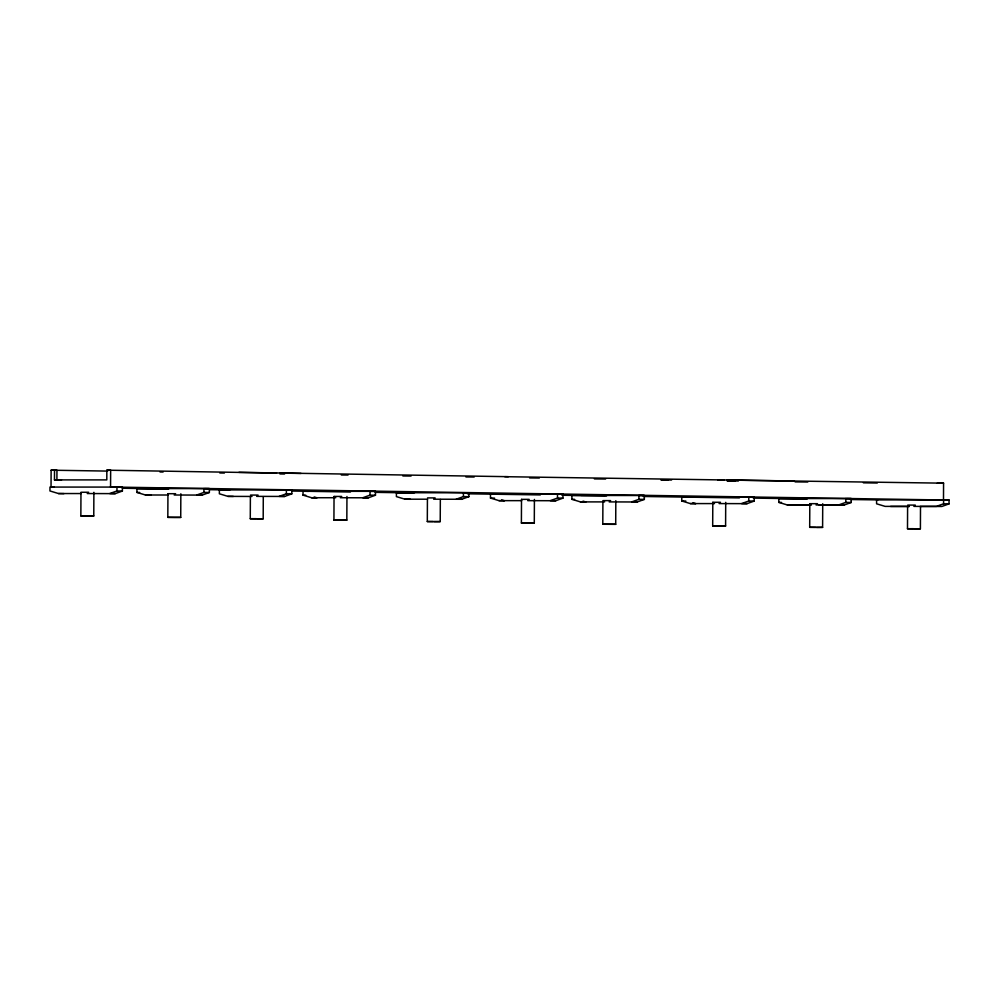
<?xml version="1.0" encoding="UTF-8"?>
<svg xmlns="http://www.w3.org/2000/svg" width="999" height="999" viewBox="0 0 999 999"><rect width="100%" height="100%" fill="white"/><g stroke="black" fill="none" stroke-linecap="round" stroke-linejoin="round"><path stroke-width="1.5" d="M61.513 480.019L56.906 479.945L56.955 470.229L51.124 470.192L51.036 487.025L54.146 487.075M56.906 479.945L54.47 479.895L54.52 470.192M93.881 492.332L93.769 515.946L80.857 515.896L80.969 492.27L88.649 492.257M727.172 480.069L943.568 483.166L943.493 499.987L110.564 487.025L110.652 470.192L106.843 470.192L106.806 479.895L54.47 479.895M116.97 487.075L122.415 487.162L122.39 491.046L115.235 493.631L109.79 493.543L116.958 490.959L116.97 487.075L49.975 487.075L49.95 490.959L58.479 493.543L63.924 493.631M150.886 495.092L145.454 495.005L136.925 492.42L136.938 488.536L209.378 488.611L209.365 492.495L202.198 495.092L174.188 495.005M180.844 493.781L180.732 517.395L174.738 517.42L167.82 517.345L167.944 493.718M202.198 495.092L196.766 495.005L203.921 492.42L203.946 488.536M256.643 496.366L284.653 496.453L291.808 493.856L291.833 489.985L219.393 489.897L219.368 493.781L227.897 496.366L233.341 496.453M263.286 496.615L263.187 518.768L255.507 518.781L250.274 518.706L250.387 496.565M284.653 496.453L279.208 496.366L286.376 493.781L286.388 489.897M314.148 496.953L316.995 497.814L311.551 497.727L303.022 495.142L303.034 491.258L375.487 491.346L375.462 495.229L368.294 497.814L340.284 497.727M346.953 496.503L346.828 520.129L339.148 520.142L333.928 520.067L334.041 496.453M368.294 497.814L362.862 497.727L370.03 495.142L370.042 491.258M433.678 499.2L461.688 499.275L468.856 496.69L468.868 492.807L396.428 492.719L396.403 496.603L404.945 499.2L410.377 499.275M440.334 499.45L440.222 521.59L432.542 521.603L427.31 521.54L427.422 499.388M461.688 499.275L456.256 499.2L463.411 496.603L463.436 492.719M501.61 499.875L504.458 500.736L499.013 500.649L490.484 498.064L490.497 494.18L562.949 494.268L562.924 498.151L555.756 500.736L527.747 500.649M534.415 499.425L534.29 523.051L528.296 523.064L521.391 522.989L521.503 499.375M555.756 500.736L550.324 500.649L557.492 498.064L557.504 494.18L562.949 494.268M583.016 501.123L585.864 501.985L580.431 501.898L571.89 499.313L571.915 495.429L644.355 495.516L644.343 499.4L637.175 501.985L609.165 501.898M615.821 500.686L615.709 524.3L602.797 524.25L602.909 500.624L610.601 500.611M637.175 501.985L631.73 501.898L638.898 499.313L638.923 495.429M692.906 502.797L695.754 503.658L690.309 503.583L681.78 500.986L681.793 497.102L754.245 497.19L754.22 501.073L747.052 503.658L719.055 503.583M725.711 502.36L725.599 525.973L719.592 525.998L712.687 525.924L712.799 502.297M747.052 503.658L741.62 503.583L748.788 500.986L748.8 497.102M811.425 505.057L787.324 504.97L778.795 502.385L778.808 498.501L851.248 498.588L851.235 502.472L844.068 505.057L819.192 505.057M822.726 503.746L822.602 527.372L814.922 527.385L809.689 527.31L809.814 503.696M816.058 504.97L838.636 504.97L845.791 502.385L845.816 498.501M920.504 506.63L920.404 528.783L912.724 528.796L907.492 528.721L907.604 506.58M913.86 506.381L936.425 506.381L943.593 503.796L943.605 499.912L949.05 499.999L949.025 503.871L941.87 506.468L920.104 506.468M80.857 515.896L93.769 515.946M167.82 517.345L180.732 517.395M250.274 518.706L256.268 518.681M263.187 518.768L257.193 518.781M333.928 520.067L339.922 520.054M346.828 520.129L340.834 520.154M427.31 521.54L433.304 521.515M521.391 522.989L534.29 523.051M602.797 524.25L615.709 524.3M712.687 525.924L725.599 525.973M809.689 527.31L815.684 527.297M822.602 527.372L816.608 527.397M907.492 528.721L913.486 528.696M168.044 493.706L175.624 493.706M250.487 495.079L258.067 495.079M334.141 496.441L341.72 496.441M427.535 497.902L435.114 497.902M521.603 499.363L529.183 499.363M712.899 502.285L720.479 502.285M809.914 503.683L817.494 503.683M907.704 505.094L915.284 505.094M440.122 521.603L434.228 521.615M920.304 528.796L914.41 528.796M943.568 483.166L937.337 483.129M119.293 487.162L122.415 487.162M168.868 488.611L136.938 488.536M204.708 488.611L209.378 488.611M287.163 489.985L291.833 489.985M312.075 491.208L351.76 491.208M370.804 491.346L375.487 491.346M405.457 492.669L414.622 492.669M464.198 492.807L468.868 492.807M58.479 493.543L81.169 493.543M87.225 493.543L115.235 493.631M499.537 494.118L540.746 494.118M145.454 495.005L168.144 495.005M580.943 495.379L605.369 495.379M639.685 495.516L644.355 495.516M227.897 496.366L251.998 496.453M690.833 497.052L738.149 497.052M751.123 497.19L754.245 497.19M311.551 497.727L335.751 497.727M806.068 498.588L778.808 498.501M846.578 498.588L851.248 498.588M404.945 499.2L427.634 499.2M945.166 499.85L876.61 499.912L876.585 503.796L885.114 506.381L909.315 506.381M942.819 499.999L949.05 499.999M499.013 500.649L521.703 500.649M580.431 501.898L604.632 501.898M690.309 503.583L714.51 503.583M787.324 504.97L810.014 504.97M890.559 506.468L909.215 506.468M106.843 470.192L276.573 473.026M504.757 476.685L794.43 481.006M717.844 479.92L724.063 480.019M465.921 476.948L474.175 477.01M529.595 477.922L539.335 478.022M594.393 478.908L605.606 479.021M660.764 479.857L671.565 480.019M727.509 480.844L738.386 481.006M661.837 479.92L668.056 480.019M727.122 480.894L734.889 481.006M795.079 481.88L807.804 482.017M863.386 482.817L877.284 483.017M219.393 489.897L224.825 489.985M303.034 491.258L308.479 491.346M396.428 492.719L401.873 492.807M467.395 493.793L540.322 494.917M561.925 495.242L606.58 495.916M643.356 496.478L739.435 497.902M753.321 498.101L807.342 498.888M850.249 499.512L877.821 499.9M116.958 490.959L122.39 491.046M203.921 492.42L209.365 492.495M845.791 502.385L851.235 502.472M943.593 503.796L949.025 503.871M286.376 493.781L291.808 493.856M370.03 495.142L375.462 495.229M463.411 496.603L468.856 496.69M557.492 498.064L562.924 498.151M638.898 499.313L644.343 499.4M748.788 500.986L754.22 501.073M136.925 492.42L139.635 492.457M778.795 502.385L781.505 502.422M303.022 495.142L305.744 495.179M490.484 498.064L494.555 498.126M571.89 499.313L574.612 499.363M681.78 500.986L685.851 501.048M838.636 504.97L844.068 505.057M238.948 472.352L508.354 476.685M279.633 473.076L301.049 473.439M279.92 473.938L284.578 474.013M341.321 474.987L348.039 475.037M402.859 475.961L411.064 476.036M160.015 471.965L163.099 472.015M219.805 472.964L224.388 473.039M51.124 470.192L107.68 471.091M350.487 491.958L291.72 491.021M375.174 492.345L413.499 492.957M122.353 488.224L168.556 488.998M209.927 489.685L229.807 490.01"/></g></svg>
